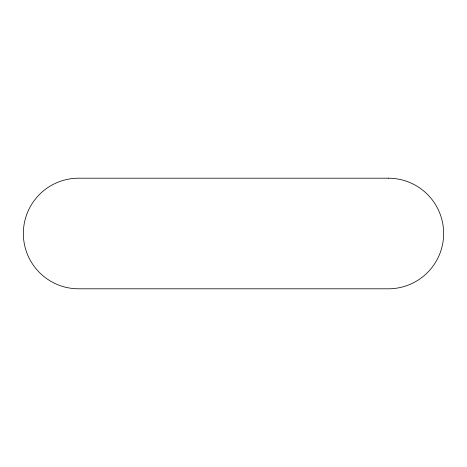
<?xml version="1.0" encoding="UTF-8"?>
<svg xmlns="http://www.w3.org/2000/svg" width="467" height="467" viewBox="0 0 467 467"><rect width="100%" height="100%" fill="white"/><g stroke="black" fill="none" stroke-linecap="round" stroke-linejoin="round"><path stroke-width="0.7" d="M388.346 178.196L78.654 178.196A55.304 55.304 0 0 0 23.35 233.5A55.304 55.304 0 0 0 78.654 288.804L388.346 288.804A55.304 55.304 0 0 0 443.65 233.5A55.304 55.304 0 0 0 388.346 178.196"/></g></svg>
